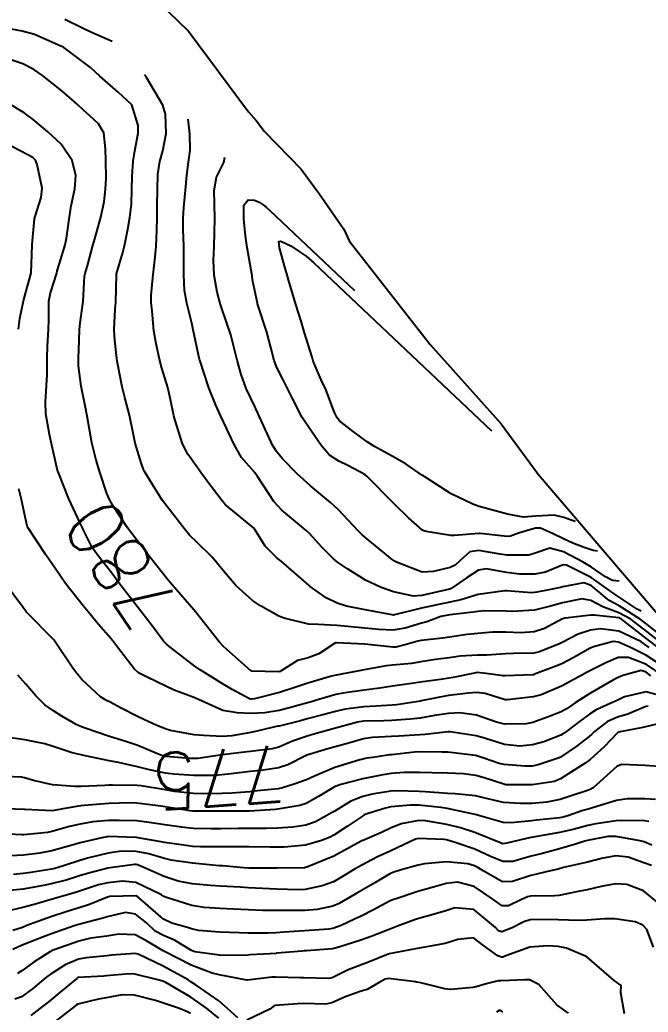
# Model space of a CAD drawing. Header units: metres. Extents: x 318500 to 325275, y 7408834 to 7428799.
# Drawn here: x 322718 to 322762.6, y 7422052.5 to 7422122.9 of the extents above; entities that cross this region are included whole.
import ezdxf
from ezdxf.enums import TextEntityAlignment as Align

# ---------------------------------------------------------------- set-up
doc = ezdxf.new("R2010")
doc.units = ezdxf.units.M
doc.header["$MEASUREMENT"] = 0
for name, color, linetype in [('Area', 45, 'Continuous'), ('Cotas', 45, 'Continuous'), ('Curvas de Nivel 1m', 11, 'Continuous'), ('Curvas de Nivel 5m', 15, 'Continuous'), ('Vias Primárias', 230, 'Continuous')]:
    doc.layers.add(name, color=color, linetype=linetype)
doc.styles.add('Style-STANDARD', font='STANDARD.shx')

msp = doc.modelspace()

# ---------------------------------------------------------------- linework, layer by layer
at = {"layer": 'Area'}
msp.add_lwpolyline([(322721.476, 7422130.37), (322729.976, 7422122.137), (322734.245, 7422116.401), (322734.791, 7422115.795), (322735.368, 7422115.023), (322737.966, 7422112.344), (322739.23, 7422110.633), (322741.003, 7422108.089), (322741.387, 7422107.258), (322747.13, 7422099.898), (322752.162, 7422094.281), (322754.788, 7422090.695), (322765.768, 7422077.835), (322767.853, 7422074.792), (322769.015, 7422073.234), (322771.123, 7422070.687), (322775.658, 7422065.912), (322777.774, 7422063.233), (322778.502, 7422062.334), (322787.271, 7422051.427)], dxfattribs=at)
at = {"layer": 'Curvas de Nivel 1m', "flags": 128}
for points, elevation in [([(322724.57, 7422121.39), (322723.051, 7422122.053), (322722.456, 7422122.351), (322721.213, 7422122.968)], 783), ([(322763.975, 7422078.388), (322762.497, 7422079.54), (322761.358, 7422080.422), (322760.514, 7422080.881), (322759.371, 7422081.304), (322758.523, 7422081.737), (322757.907, 7422081.853), (322756.521, 7422081.572), (322755.665, 7422081.352), (322754.515, 7422081.057), (322752.942, 7422080.962), (322752.514, 7422080.981), (322750.97, 7422081.018), (322750.514, 7422080.964), (322750.178, 7422080.909), (322748.511, 7422080.726), (322747.891, 7422080.599), (322746.879, 7422080.239), (322746.503, 7422080.128), (322745.342, 7422079.793), (322744.495, 7422079.647), (322743.475, 7422079.681), (322742.497, 7422079.786), (322741.288, 7422079.898), (322740.499, 7422079.981), (322739.173, 7422080.047), (322738.5, 7422080.056), (322736.76, 7422080.493), (322736.507, 7422080.577), (322736.385, 7422080.628), (322736.187, 7422080.755), (322735.1, 7422081.362), (322734.514, 7422081.739), (322733.339, 7422082.798), (322732.544, 7422083.763), (322731.67, 7422084.819), (322730.57, 7422085.875), (322730.084, 7422086.347), (322729.678, 7422086.844), (322728.6, 7422088.222), (322728.123, 7422088.867), (322727.238, 7422090.273), (322726.863, 7422090.887), (322726.788, 7422091.035), (322726.645, 7422091.437), (322726.208, 7422092.895), (322726.076, 7422093.489), (322725.808, 7422094.899), (322725.47, 7422096.141), (322725.269, 7422096.905), (322724.92, 7422098.726), (322724.894, 7422098.908), (322724.759, 7422100.202), (322724.705, 7422100.911), (322724.707, 7422100.975), (322724.792, 7422102.405), (322724.822, 7422102.888), (322724.823, 7422102.91), (322724.868, 7422104.861), (322724.879, 7422104.909), (322725.327, 7422106.42), (322725.448, 7422106.904), (322725.688, 7422108.081), (322725.827, 7422108.901), (322725.933, 7422109.856), (322725.968, 7422110.899), (322725.993, 7422111.82), (322726.054, 7422112.899), (322726.186, 7422113.653), (322726.404, 7422114.896), (322726.412, 7422115.449), (322725.974, 7422116.9), (322724.993, 7422117.797), (322723.698, 7422118.93), (322723.019, 7422119.55), (322721.143, 7422120.968), (322721.081, 7422121.01), (322721.041, 7422121.029), (322720.937, 7422121.075), (322719.049, 7422121.885), (322718.18, 7422122.132), (322717.053, 7422122.343)], 782), ([(322763.313, 7422078.397), (322762.489, 7422079.037), (322760.692, 7422080.428), (322760.511, 7422080.507), (322758.751, 7422080.696), (322758.512, 7422080.709), (322756.688, 7422080.487), (322756.544, 7422080.455), (322756.509, 7422080.441), (322755.241, 7422079.76), (322754.495, 7422079.514), (322753.558, 7422079.46), (322752.494, 7422079.499), (322751.555, 7422079.493), (322750.493, 7422079.41), (322749.736, 7422079.333), (322748.488, 7422079.153), (322748.006, 7422079.078), (322746.484, 7422078.9), (322746.248, 7422078.859), (322745.412, 7422078.636), (322744.685, 7422078.439), (322744.477, 7422078.424), (322742.498, 7422078.651), (322742.48, 7422078.656), (322741.994, 7422078.677), (322740.481, 7422078.752), (322740.434, 7422078.747), (322740.347, 7422078.702), (322739.233, 7422077.954), (322738.464, 7422077.682), (322737.711, 7422077.488), (322736.547, 7422076.749), (322736.484, 7422076.715), (322736.45, 7422076.707), (322736.394, 7422076.696), (322734.45, 7422076.744), (322734.424, 7422076.754), (322734.382, 7422076.781), (322732.475, 7422078.483), (322732.149, 7422078.813), (322730.838, 7422080.485), (322730.579, 7422080.829), (322730.501, 7422080.927), (322728.816, 7422082.856), (322728.535, 7422083.187), (322727.202, 7422084.88), (322726.929, 7422085.25), (322726.568, 7422085.695), (322725.653, 7422086.899), (322724.604, 7422088.494), (322724.377, 7422088.913), (322724.196, 7422089.336), (322723.66, 7422090.925), (322723.421, 7422091.702), (322723.115, 7422092.933), (322722.798, 7422094.829), (322722.779, 7422094.939), (322722.696, 7422095.309), (322722.373, 7422096.945), (322722.173, 7422098.387), (322722.169, 7422098.949), (322722.205, 7422099.491), (322722.26, 7422100.948), (322722.293, 7422101.432), (322722.5, 7422102.944), (322722.616, 7422104.741), (322722.653, 7422104.943), (322722.83, 7422105.585), (322723.195, 7422106.935), (322723.329, 7422107.405), (322723.767, 7422108.927), (322724.003, 7422110.035), (322724.101, 7422110.922), (322724.135, 7422111.699), (322724.113, 7422112.922), (322724.086, 7422113.78), (322723.98, 7422114.925), (322723.6, 7422115.564), (322722.972, 7422116.135), (322722.545, 7422116.516), (322722.096, 7422116.953), (322720.994, 7422117.905), (322719.637, 7422118.984), (322719.016, 7422119.415), (322718.221, 7422119.803), (322717.028, 7422120.224)], 781), ([(322763.99, 7422078.88), (322762.504, 7422080.038), (322762.021, 7422080.415), (322760.519, 7422081.378), (322759.827, 7422081.751), (322758.97, 7422082.456), (322758.535, 7422082.798), (322758.018, 7422082.987), (322756.533, 7422082.713), (322756.361, 7422082.663), (322755.532, 7422082.5), (322754.694, 7422082.342), (322754.528, 7422082.311), (322754.314, 7422082.3), (322752.529, 7422082.424), (322752.409, 7422082.422), (322750.526, 7422082.161), (322749.301, 7422081.804), (322748.52, 7422081.62), (322747.287, 7422081.378), (322746.516, 7422081.19), (322744.583, 7422080.721), (322744.511, 7422080.715), (322744.423, 7422080.739), (322742.514, 7422081.075), (322741.18, 7422081.353), (322740.519, 7422081.561), (322739.749, 7422081.939), (322738.615, 7422082.729), (322738.531, 7422082.8), (322737.993, 7422083.281), (322736.557, 7422084.525), (322736.274, 7422084.754), (322735.408, 7422085.607), (322734.675, 7422086.779), (322734.582, 7422086.9), (322733.901, 7422087.479), (322732.606, 7422088.543), (322732.364, 7422088.812), (322731.526, 7422089.922), (322730.85, 7422090.828), (322730.643, 7422091.127), (322729.944, 7422092.132), (322729.55, 7422092.847), (322729.036, 7422094.504), (322728.949, 7422094.856), (322728.707, 7422096.007), (322728.511, 7422096.863), (322728.096, 7422098.232), (322727.916, 7422098.872), (322727.679, 7422099.953), (322727.532, 7422100.879), (322727.396, 7422102.276), (322727.335, 7422102.882), (322727.328, 7422103.405), (322727.481, 7422104.88), (322727.615, 7422106.102), (322727.678, 7422106.878), (322727.732, 7422108.012), (322727.754, 7422108.877), (322727.77, 7422109.758), (322727.782, 7422110.877), (322727.818, 7422111.975), (322727.947, 7422112.875), (322728.167, 7422113.646), (322728.404, 7422114.868), (322728.358, 7422116.253), (322728.167, 7422116.872), (322727.009, 7422118.851), (322726.981, 7422118.89), (322726.87, 7422119.03)], 783), ([(322762.09, 7422080.98), (322761.799, 7422081.139), (322760.525, 7422081.986), (322760.244, 7422082.16), (322759.85, 7422082.447), (322758.544, 7422083.387), (322756.792, 7422084.251), (322756.557, 7422084.278), (322755.293, 7422083.759), (322754.547, 7422083.616), (322753.448, 7422083.625), (322752.548, 7422083.734), (322751.125, 7422083.988), (322750.55, 7422083.893), (322749.754, 7422083.366), (322748.604, 7422082.589), (322748.553, 7422082.567), (322748.53, 7422082.559), (322748.492, 7422082.553), (322746.525, 7422082.096), (322745.939, 7422082.043), (322744.527, 7422082.36), (322743.652, 7422082.659), (322742.538, 7422083.179), (322741.251, 7422083.988), (322740.556, 7422084.461), (322740.263, 7422084.704), (322739.407, 7422085.556), (322738.577, 7422086.464), (322738.302, 7422086.733), (322736.601, 7422088.148), (322736.044, 7422088.758), (322734.876, 7422090.537), (322734.721, 7422090.779), (322734.686, 7422090.825), (322734.641, 7422090.878), (322733.751, 7422091.894), (322733.221, 7422092.802), (322732.677, 7422093.963), (322732.274, 7422094.814), (322731.917, 7422095.603), (322731.428, 7422096.823), (322730.781, 7422098.789), (322730.769, 7422098.83), (322730.742, 7422098.95), (322730.334, 7422100.837), (322730.209, 7422101.408), (322729.863, 7422102.844), (322729.7, 7422103.737), (322729.642, 7422104.848), (322729.649, 7422106.037), (322729.64, 7422106.848), (322729.607, 7422108.111), (322729.614, 7422108.849), (322729.661, 7422109.622), (322729.761, 7422110.847), (322729.852, 7422111.91), (322729.981, 7422112.844), (322730.09, 7422113.695), (322730.072, 7422114.849), (322729.95, 7422115.88)], 784), ([(322717.924, 7422101.003), (322718.028, 7422101.754), (322718.279, 7422102.998), (322718.82, 7422104.99), (322718.892, 7422106.947), (322718.896, 7422106.99), (322719.056, 7422108.81), (322719.094, 7422108.988), (322719.535, 7422110.342), (322719.591, 7422110.983), (322719.246, 7422112.666), (322719.119, 7422112.988), (322718.933, 7422113.178), (322718.543, 7422113.389), (322716.948, 7422114.2)], 779), ([(322758.99, 7422085.24), (322758.68, 7422085.295), (322758.052, 7422085.509), (322757.241, 7422085.82), (322756.584, 7422086.115), (322755.803, 7422086.498), (322754.96, 7422086.873), (322754.594, 7422086.872), (322753.396, 7422086.528), (322752.818, 7422086.305), (322752.586, 7422086.282), (322750.659, 7422086.499), (322750.589, 7422086.505), (322748.814, 7422086.36), (322748.586, 7422086.348), (322746.971, 7422086.614), (322746.668, 7422086.696), (322746.591, 7422086.739), (322745.583, 7422087.619), (322744.609, 7422088.559), (322744.52, 7422088.651), (322742.639, 7422090.574), (322742.5, 7422090.672), (322741.283, 7422091.327), (322740.649, 7422091.64), (322739.994, 7422092.051), (322739.411, 7422092.719), (322738.676, 7422093.777), (322738.045, 7422094.736), (322737.334, 7422096.121), (322737.033, 7422096.747), (322736.726, 7422097.348), (322736.253, 7422098.275), (322736.063, 7422098.76), (322735.833, 7422099.685), (322735.535, 7422100.769), (322734.923, 7422102.653), (322734.881, 7422102.779), (322734.865, 7422102.843), (322734.804, 7422103.157), (322734.531, 7422104.498), (322734.488, 7422104.785), (322734.427, 7422105.185), (322734.146, 7422106.791), (322734.035, 7422107.62), (322733.9, 7422108.795), (322733.906, 7422109.779), (322734.214, 7422110.156), (322734.663, 7422110.131), (322734.985, 7422109.991), (322735.266, 7422109.809), (322735.5, 7422109.639), (322735.761, 7422109.416), (322741.76, 7422103.74)], 786), ([(322757.43, 7422087.36), (322757.328, 7422087.381), (322757.113, 7422087.451), (322756.602, 7422087.644), (322755.917, 7422087.81), (322754.602, 7422087.737), (322753.74, 7422087.667), (322752.603, 7422087.871), (322752.08, 7422088.023), (322750.609, 7422088.425), (322750.147, 7422088.575), (322748.621, 7422089.312), (322746.751, 7422090.506), (322746.639, 7422090.582), (322746.59, 7422090.621), (322745.429, 7422091.419), (322744.652, 7422091.86), (322743.183, 7422092.665), (322742.665, 7422093.002), (322741.568, 7422093.796), (322740.687, 7422094.498), (322740.517, 7422094.703), (322740.33, 7422095.071), (322739.711, 7422096.715), (322739.402, 7422097.395), (322738.832, 7422098.729), (322738.744, 7422098.996), (322738.216, 7422100.736), (322737.968, 7422101.552), (322737.602, 7422102.742), (322737.077, 7422104.488), (322737, 7422104.748), (322736.829, 7422105.326), (322736.434, 7422106.756), (322736.399, 7422107.215), (322736.537, 7422107.233), (322737.243, 7422106.893), (322737.834, 7422106.51), (322738.321, 7422106.159), (322738.87, 7422105.688), (322751.47, 7422093.77)], 787), ([(322764.013, 7422076.83), (322762.471, 7422077.834), (322761.343, 7422078.421), (322760.485, 7422078.782), (322760.095, 7422078.826), (322758.714, 7422078.456), (322758.544, 7422078.394), (322758.479, 7422078.364), (322757.274, 7422077.672), (322756.462, 7422077.265), (322755.917, 7422077.036), (322754.527, 7422076.509), (322754.45, 7422076.48), (322754.415, 7422076.476), (322752.449, 7422076.397), (322752.311, 7422076.404), (322751.092, 7422076.56), (322750.451, 7422076.629), (322750.397, 7422076.625), (322750.148, 7422076.573), (322748.748, 7422076.286), (322748.446, 7422076.233), (322748.023, 7422076.173), (322746.443, 7422075.946), (322745.645, 7422075.835), (322744.44, 7422075.658), (322743.563, 7422075.534), (322742.437, 7422075.39), (322740.925, 7422075.182), (322740.434, 7422075.078), (322739.22, 7422074.718), (322738.615, 7422074.539), (322738.426, 7422074.487), (322737.06, 7422074.104), (322736.418, 7422073.953), (322735.406, 7422073.775), (322734.414, 7422073.723), (322733.429, 7422073.781), (322732.417, 7422073.932), (322730.43, 7422074.83), (322728.963, 7422075.387), (322728.432, 7422075.657), (322726.999, 7422076.325), (322726.446, 7422076.611), (322726.138, 7422076.893), (322724.954, 7422078.424), (322724.587, 7422078.909), (322724.481, 7422079.039), (322723.608, 7422080.041), (322722.87, 7422080.934), (322722.506, 7422081.371), (322721.269, 7422082.959), (322720.545, 7422083.982), (322719.871, 7422084.977), (322718.579, 7422086.935), (322718.559, 7422086.969), (322718.552, 7422086.99), (322718.542, 7422087.03), (322718.119, 7422088.997), (322717.954, 7422089.666)], 779), ([(322763.651, 7422076.392), (322762.462, 7422077.209), (322761.184, 7422077.708), (322760.469, 7422077.697), (322759.576, 7422077.331), (322758.455, 7422076.762), (322758.26, 7422076.655), (322757.925, 7422076.468), (322756.442, 7422075.658), (322754.986, 7422075.055), (322754.434, 7422074.911), (322752.582, 7422074.688), (322752.432, 7422074.703), (322751.019, 7422075.145), (322750.436, 7422075.209), (322749.839, 7422075.173), (322748.434, 7422075.01), (322746.475, 7422074.619), (322746.439, 7422074.611), (322744.725, 7422074.346), (322744.425, 7422074.314), (322742.864, 7422074.225), (322742.423, 7422074.197), (322741.083, 7422074.027), (322740.418, 7422073.878), (322739.5, 7422073.627), (322738.409, 7422073.341), (322737.925, 7422073.217), (322736.401, 7422072.842), (322736.326, 7422072.826), (322736.005, 7422072.756), (322734.726, 7422072.444), (322734.394, 7422072.372), (322733.05, 7422072.141), (322732.389, 7422072.106), (322731.045, 7422072.169), (322730.391, 7422072.222), (322728.715, 7422072.535), (322728.396, 7422072.619), (322727.726, 7422072.87), (322726.821, 7422073.3), (322726.406, 7422073.501), (322725.198, 7422074.116), (322724.416, 7422074.528), (322724.162, 7422074.659), (322723.744, 7422074.92), (322722.438, 7422076.128), (322722.065, 7422076.566), (322721.785, 7422076.95), (322720.479, 7422078.886), (322720.411, 7422078.971), (322718.499, 7422080.925), (322718.469, 7422080.96), (322718.45, 7422080.991), (322718.232, 7422081.266), (322716.935, 7422083.014)], 778), ([(322762.774, 7422076.405), (322762.454, 7422076.661), (322762.1, 7422076.769), (322760.792, 7422076.427), (322760.448, 7422076.279), (322760.129, 7422076.117), (322758.437, 7422075.153), (322757.398, 7422074.475), (322756.831, 7422074.077), (322756.42, 7422073.841), (322755.451, 7422073.463), (322754.409, 7422073.087), (322753.935, 7422072.989), (322752.407, 7422072.975), (322751.836, 7422073.121), (322750.416, 7422073.608), (322749.231, 7422073.769), (322748.417, 7422073.741), (322747.431, 7422073.589), (322746.412, 7422073.411), (322745.71, 7422073.331), (322744.409, 7422073.24), (322743.847, 7422073.217), (322742.408, 7422073.181), (322741.963, 7422073.12), (322740.4, 7422072.7), (322738.863, 7422072.253), (322738.391, 7422072.116), (322737.368, 7422071.758), (322736.379, 7422071.348), (322735.915, 7422071.219), (322734.374, 7422071.025), (322734.153, 7422071.004), (322732.37, 7422070.81), (322730.653, 7422070.541), (322730.367, 7422070.527), (322730.081, 7422070.548), (322728.368, 7422070.679), (322728.214, 7422070.708), (322727.775, 7422070.869), (322726.378, 7422071.451), (322725.532, 7422071.749), (322724.388, 7422072.11), (322722.645, 7422072.687), (322722.398, 7422072.776), (322722.021, 7422072.946), (322720.996, 7422073.552), (322720.409, 7422073.916), (322719.79, 7422074.353), (322719.146, 7422074.983), (322718.432, 7422075.818), (322717.883, 7422076.44)], 777), ([(322763.125, 7422075.088), (322762.439, 7422075.262), (322760.917, 7422074.907), (322760.432, 7422074.675), (322759.888, 7422074.438), (322758.891, 7422073.985), (322758.418, 7422073.693), (322757.714, 7422073.167), (322756.81, 7422072.484), (322756.578, 7422072.306), (322756.396, 7422072.201), (322755.174, 7422071.717), (322754.385, 7422071.496), (322753.494, 7422071.413), (322752.385, 7422071.543), (322750.972, 7422071.981), (322750.394, 7422072.146), (322748.545, 7422072.441), (322748.398, 7422072.44), (322746.773, 7422072.236), (322746.394, 7422072.21), (322744.906, 7422072.128), (322744.392, 7422072.098), (322743.022, 7422072.032), (322742.389, 7422071.926), (322741.422, 7422071.647), (322740.38, 7422071.367), (322739.861, 7422071.224), (322738.371, 7422070.77), (322738.341, 7422070.759), (322738.284, 7422070.731), (322737.025, 7422070.081), (322736.361, 7422069.87), (322735.309, 7422069.715), (322734.358, 7422069.613), (322733.015, 7422069.458), (322732.356, 7422069.374), (322731.845, 7422069.325), (322730.355, 7422069.323), (322728.941, 7422069.437), (322728.356, 7422069.509), (322727.212, 7422069.731), (322726.361, 7422069.953), (322725.005, 7422070.262), (322724.362, 7422070.375), (322722.556, 7422070.748), (322722.368, 7422070.788), (322721.739, 7422070.949), (322720.376, 7422071.381), (322719.781, 7422071.574), (322718.383, 7422071.866), (322717.391, 7422071.999)], 776), ([(322763.705, 7422073.096), (322762.406, 7422072.796), (322762.1, 7422072.717), (322760.59, 7422072.428), (322760.437, 7422072.392), (322760.399, 7422072.364), (322759.473, 7422071.354), (322758.468, 7422070.459), (322758.369, 7422070.385), (322758.118, 7422070.214), (322756.356, 7422069.085), (322755.942, 7422068.907), (322754.352, 7422068.668), (322752.496, 7422068.682), (322752.352, 7422068.713), (322750.965, 7422069.17), (322750.358, 7422069.338), (322749.48, 7422069.458), (322748.359, 7422069.489), (322747.271, 7422069.518), (322746.359, 7422069.554), (322745.276, 7422069.553), (322744.358, 7422069.465), (322743.652, 7422069.362), (322742.354, 7422069.107), (322740.776, 7422068.694), (322740.46, 7422068.587), (322740.347, 7422068.532), (322739.211, 7422067.843), (322738.329, 7422067.35), (322737.867, 7422067.194), (322736.323, 7422066.941), (322736.151, 7422066.924), (322734.32, 7422066.792), (322733.32, 7422066.795), (322732.331, 7422066.799), (322730.358, 7422066.792), (322730.319, 7422066.794), (322730.067, 7422066.834), (322728.324, 7422067.119), (322728.021, 7422067.168), (322726.327, 7422067.373), (322725.823, 7422067.397), (322724.324, 7422067.338), (322722.592, 7422067.205), (322722.322, 7422067.175), (322721.061, 7422066.959), (322720.448, 7422066.838), (322720.318, 7422066.83), (322718.388, 7422066.921), (322718.319, 7422066.925), (322716.358, 7422066.981)], 774), ([(322763.914, 7422069.935), (322762.366, 7422070.039), (322760.692, 7422070.101), (322760.365, 7422069.97), (322758.683, 7422068.455), (322758.469, 7422068.337), (322758.347, 7422068.293), (322756.988, 7422067.833), (322756.337, 7422067.635), (322755.39, 7422067.444), (322754.333, 7422067.353), (322753.516, 7422067.338), (322752.333, 7422067.406), (322751.21, 7422067.684), (322750.34, 7422067.89), (322748.9, 7422068.026), (322748.342, 7422068.065), (322746.788, 7422068.169), (322746.344, 7422068.194), (322744.752, 7422068.236), (322744.343, 7422068.213), (322743.004, 7422068), (322742.338, 7422067.842), (322741.507, 7422067.507), (322740.321, 7422066.787), (322740.267, 7422066.755), (322740.183, 7422066.702), (322738.979, 7422066.051), (322738.306, 7422065.798), (322737.387, 7422065.656), (322736.303, 7422065.606), (322735.48, 7422065.584), (322734.302, 7422065.568), (322733.526, 7422065.567), (322732.301, 7422065.556), (322731.567, 7422065.551), (322730.301, 7422065.581), (322729.48, 7422065.665), (322728.305, 7422065.836), (322727.18, 7422066.004), (322726.308, 7422066.107), (322725.06, 7422066.151), (322724.308, 7422066.137), (322723.195, 7422066.038), (322722.304, 7422065.884), (322721.547, 7422065.705), (322720.296, 7422065.357), (322719.97, 7422065.298), (322718.292, 7422065.125), (322718.161, 7422065.123), (322716.293, 7422065.209)], 773), ([(322763.108, 7422067.629), (322762.339, 7422067.678), (322761.093, 7422067.668), (322760.337, 7422067.548), (322759.482, 7422067.294), (322758.327, 7422066.954), (322757.952, 7422066.839), (322756.883, 7422066.482), (322756.451, 7422066.355), (322756.318, 7422066.329), (322754.663, 7422066.159), (322754.314, 7422066.126), (322752.866, 7422065.977), (322752.312, 7422066.002), (322750.32, 7422066.57), (322748.326, 7422066.983), (322747.872, 7422067.051), (322746.329, 7422067.224), (322745.722, 7422067.237), (322744.327, 7422067.098), (322743.955, 7422067.025), (322742.793, 7422066.665), (322742.452, 7422066.535), (322742.317, 7422066.457), (322741.258, 7422065.734), (322740.296, 7422065.111), (322740.031, 7422064.967), (322739.416, 7422064.713), (322738.287, 7422064.394), (322736.771, 7422064.259), (322736.285, 7422064.254), (322735.778, 7422064.251), (322734.285, 7422064.261), (322733.767, 7422064.269), (322732.285, 7422064.271), (322730.842, 7422064.267), (322730.285, 7422064.303), (322729.812, 7422064.364), (322728.287, 7422064.586), (322728.051, 7422064.627), (322726.534, 7422064.886), (322726.291, 7422064.925), (322726.252, 7422064.929), (322724.291, 7422065), (322724.211, 7422064.991), (322723.834, 7422064.917), (322722.286, 7422064.557), (322721.732, 7422064.396), (322720.28, 7422063.983), (322719.434, 7422063.823), (322718.277, 7422063.683), (322716.871, 7422063.613)], 772), ([(322762.643, 7422066.077), (322762.316, 7422066.122), (322760.602, 7422066.141), (322760.315, 7422066.124), (322758.863, 7422065.9), (322758.31, 7422065.779), (322757.269, 7422065.512), (322756.302, 7422065.293), (322755.626, 7422065.171), (322754.296, 7422064.928), (322753.949, 7422064.861), (322752.554, 7422064.536), (322752.289, 7422064.487), (322752.244, 7422064.495), (322752.148, 7422064.542), (322750.301, 7422065.284), (322749.27, 7422065.616), (322748.309, 7422065.859), (322746.799, 7422066.127), (322746.313, 7422066.136), (322745.055, 7422065.893), (322744.304, 7422065.585), (322743.671, 7422065.284), (322742.29, 7422064.702), (322742.269, 7422064.692), (322742.239, 7422064.671), (322740.279, 7422063.606), (322738.368, 7422062.825), (322738.271, 7422062.797), (322738.212, 7422062.789), (322736.27, 7422062.75), (322734.299, 7422062.75), (322734.27, 7422062.753), (322733.904, 7422062.785), (322732.389, 7422062.926), (322732.271, 7422062.93), (322732.149, 7422062.933), (322730.273, 7422063.11), (322728.747, 7422063.326), (322728.276, 7422063.443), (322727.175, 7422063.773), (322726.28, 7422063.935), (322725.218, 7422063.964), (322724.279, 7422063.834), (322722.814, 7422063.47), (322722.274, 7422063.314), (322721.189, 7422062.956), (322720.498, 7422062.735), (322720.266, 7422062.68), (322718.792, 7422062.454), (322718.261, 7422062.376), (322717.577, 7422062.317)], 771), ([(322762.816, 7422062.943), (322762.277, 7422063.149), (322761.171, 7422063.531), (322760.282, 7422063.64), (322759.286, 7422063.451), (322758.277, 7422063.176), (322756.589, 7422062.801), (322756.272, 7422062.718), (322756.094, 7422062.67), (322755.344, 7422062.499), (322754.48, 7422062.295), (322754.266, 7422062.239), (322752.971, 7422061.818), (322752.259, 7422061.799), (322750.891, 7422062.561), (322750.515, 7422062.809), (322750.274, 7422062.922), (322749.785, 7422063.065), (322748.276, 7422063.209), (322746.73, 7422063.068), (322746.274, 7422062.98), (322745.057, 7422062.638), (322744.469, 7422062.445), (322744.266, 7422062.353), (322743.197, 7422061.719), (322742.248, 7422061.185), (322741.925, 7422060.994), (322741.409, 7422060.682), (322740.673, 7422060.254), (322740.231, 7422060.072), (322739.111, 7422059.833), (322738.226, 7422059.766), (322737.208, 7422059.758), (322736.225, 7422059.749), (322735.226, 7422059.764), (322734.225, 7422059.799), (322733.173, 7422059.848), (322732.226, 7422059.901), (322731.083, 7422059.965), (322730.229, 7422060.106), (322728.417, 7422060.678), (322728.239, 7422060.761), (322728.073, 7422060.863), (322726.253, 7422061.731), (322725.308, 7422061.846), (322724.252, 7422061.73), (322723.59, 7422061.58), (322722.243, 7422061.127), (322722.103, 7422061.081), (322721.638, 7422060.949), (322720.577, 7422060.623), (322720.233, 7422060.525), (322719.031, 7422060.179), (322718.225, 7422059.958), (322717.434, 7422059.79)], 769), ([(322763.188, 7422060.396), (322762.251, 7422061.161), (322761.08, 7422061.599), (322760.258, 7422061.639), (322759.246, 7422061.455), (322758.252, 7422061.229), (322757.614, 7422061.105), (322756.245, 7422060.829), (322755.939, 7422060.799), (322754.244, 7422060.779), (322754.022, 7422060.735), (322753.548, 7422060.52), (322752.672, 7422060.094), (322752.233, 7422060.078), (322751.557, 7422060.55), (322750.253, 7422061.459), (322749.071, 7422061.768), (322748.256, 7422061.662), (322747.425, 7422061.43), (322746.247, 7422061.097), (322745.887, 7422060.983), (322744.85, 7422060.641), (322744.398, 7422060.487), (322744.236, 7422060.411), (322743.095, 7422059.793), (322742.22, 7422059.361), (322741.759, 7422059.134), (322740.809, 7422058.691), (322740.208, 7422058.474), (322739.925, 7422058.423), (322738.206, 7422058.308), (322736.739, 7422058.21), (322736.204, 7422058.174), (322735.598, 7422058.153), (322734.204, 7422058.15), (322733.576, 7422058.161), (322732.204, 7422058.226), (322730.689, 7422058.342), (322730.206, 7422058.453), (322729.919, 7422058.546), (322728.802, 7422058.851), (322728.214, 7422059.13), (322726.396, 7422060.729), (322726.238, 7422060.787), (322724.402, 7422060.744), (322724.237, 7422060.7), (322722.969, 7422060.189), (322722.225, 7422059.946), (322721.458, 7422059.714), (322720.215, 7422059.307), (322719.962, 7422059.224), (322719.303, 7422058.979), (322718.513, 7422058.681), (322718.206, 7422058.562), (322717.533, 7422058.33)], 768), ([(322762.964, 7422057.165), (322762.483, 7422058.406), (322762.215, 7422058.726), (322761.671, 7422058.962), (322760.221, 7422059.172), (322759.504, 7422059.158), (322758.219, 7422059.063), (322757.642, 7422059.045), (322756.219, 7422059.091), (322755.592, 7422059.124), (322754.219, 7422059.091), (322753.774, 7422058.96), (322752.945, 7422058.529), (322752.207, 7422058.242), (322751.975, 7422058.31), (322751.764, 7422058.547), (322750.229, 7422059.826), (322748.874, 7422059.94), (322748.227, 7422059.744), (322747.343, 7422059.484), (322746.218, 7422059.157), (322745.821, 7422059.021), (322744.817, 7422058.641), (322744.208, 7422058.41), (322742.948, 7422057.917), (322742.2, 7422057.645), (322740.646, 7422057.145), (322740.193, 7422057.045), (322738.362, 7422056.898), (322738.192, 7422056.888), (322738.045, 7422056.878), (322736.552, 7422056.746), (322736.22, 7422056.719), (322736.189, 7422056.712), (322734.361, 7422056.603), (322734.187, 7422056.594), (322732.43, 7422056.562), (322732.187, 7422056.58), (322730.421, 7422056.828), (322730.191, 7422056.921), (322728.998, 7422057.648), (322728.201, 7422057.973), (322727.624, 7422058.288), (322727.009, 7422058.878), (322726.219, 7422059.487), (322725.513, 7422059.605), (322724.216, 7422059.31), (322723.906, 7422059.223), (322722.828, 7422058.931), (322722.208, 7422058.766), (322721.95, 7422058.686), (322720.201, 7422058.08), (322719.395, 7422057.781), (322718.193, 7422057.294), (322717.532, 7422057)], 767), ([(322760.916, 7422052.422), (322760.653, 7422053.924), (322760.675, 7422054.425), (322760.166, 7422054.797), (322758.246, 7422056.459), (322758.214, 7422056.483), (322758.19, 7422056.496), (322756.8, 7422057.085), (322756.197, 7422057.204), (322755.435, 7422057.26), (322754.196, 7422057.159), (322752.495, 7422056.535), (322752.287, 7422056.44), (322752.188, 7422056.438), (322751.931, 7422056.544), (322750.912, 7422057.274), (322750.202, 7422057.819), (322749.079, 7422057.703), (322748.198, 7422057.412), (322746.745, 7422057.161), (322746.194, 7422057.056), (322744.216, 7422056.676), (322744.19, 7422056.666), (322744.151, 7422056.65), (322742.745, 7422056.1), (322742.178, 7422055.884), (322741.317, 7422055.539), (322740.164, 7422054.986), (322739.933, 7422054.934), (322738.164, 7422054.97), (322737.923, 7422054.973), (322736.164, 7422055.024), (322735.902, 7422055.016), (322734.161, 7422054.815), (322734.119, 7422054.822), (322732.166, 7422055.197), (322731.663, 7422055.32), (322730.176, 7422055.88), (322728.272, 7422056.859), (322728.221, 7422056.89), (322728.19, 7422056.902), (322726.944, 7422057.625), (322726.201, 7422058.029), (322725.032, 7422058.071), (322724.2, 7422057.947), (322723.062, 7422057.79), (322722.196, 7422057.572), (322720.45, 7422056.966), (322720.269, 7422056.889), (322720.188, 7422056.845), (322719.032, 7422056.126), (322718.167, 7422055.483), (322717.86, 7422055.299)], 766), ([(322732.123, 7422052.11), (322731.247, 7422052.819), (322730.142, 7422053.608), (322728.369, 7422054.645), (322728.158, 7422054.737), (322727.713, 7422054.867), (322726.165, 7422055.241), (322725.796, 7422055.263), (322724.163, 7422055.121), (322723.97, 7422055.106), (322722.161, 7422055), (322722.116, 7422054.985), (322722.051, 7422054.942), (322721.019, 7422054.085), (322720.136, 7422053.36), (322719.922, 7422053.184), (322719.657, 7422052.975), (322718.806, 7422052.3)], 764), ([(322730.126, 7422052.441), (322729.875, 7422052.581), (322729.209, 7422052.844), (322728.135, 7422053.203), (322727.637, 7422053.368), (322726.143, 7422053.754), (322725.274, 7422053.768), (322724.14, 7422053.562), (322723.595, 7422053.461), (322722.133, 7422053.115), (322722.02, 7422053.053), (322721.885, 7422052.944), (322720.116, 7422051.571)], 763), ([(322752.281, 7422052.538), (322752.132, 7422052.664), (322752.013, 7422052.661), (322751.818, 7422052.545)], 764)]:
    msp.add_lwpolyline(points, dxfattribs=dict(at, elevation=elevation))
at = {"layer": 'Curvas de Nivel 5m', "flags": 128}
for points, elevation in [([(322762.648, 7422078.407), (322762.482, 7422078.538), (322762.068, 7422078.833), (322760.497, 7422079.578), (322759.207, 7422079.742), (322758.498, 7422079.635), (322757.615, 7422079.351), (322756.484, 7422078.778), (322756.297, 7422078.678), (322755.87, 7422078.496), (322754.881, 7422078.099), (322754.472, 7422078.008), (322753.025, 7422077.978), (322752.471, 7422077.955), (322751.152, 7422077.878), (322750.469, 7422077.869), (322749.262, 7422077.788), (322748.466, 7422077.681), (322747.507, 7422077.561), (322746.462, 7422077.403), (322745.81, 7422077.28), (322744.457, 7422077.147), (322744.006, 7422077.106), (322742.452, 7422076.82), (322742.33, 7422076.794), (322741.72, 7422076.681), (322740.448, 7422076.456), (322740.119, 7422076.377), (322738.442, 7422075.881), (322737.584, 7422075.593), (322736.435, 7422075.217), (322734.671, 7422074.776), (322734.469, 7422074.74), (322734.429, 7422074.741), (322734.302, 7422074.782), (322733.075, 7422075.44), (322732.44, 7422075.812), (322730.803, 7422076.826), (322730.454, 7422077.071), (322729.501, 7422077.808), (322728.476, 7422078.607), (322728.209, 7422078.864), (322727.469, 7422079.855), (322726.681, 7422080.887), (322726.503, 7422081.11), (322725.119, 7422082.904), (322724.542, 7422083.69), (322723.57, 7422084.925), (322723.15, 7422085.515), (322722.577, 7422086.651), (322722.485, 7422086.848), (322722.442, 7422086.942), (322722.3, 7422087.229), (322721.496, 7422088.957), (322720.74, 7422090.867), (322720.697, 7422090.969), (322720.686, 7422091.015), (322720.642, 7422091.177), (322720.232, 7422092.974), (322720.115, 7422093.529), (322719.87, 7422094.978), (322719.84, 7422095.842), (322719.907, 7422096.978), (322719.951, 7422097.754), (322719.963, 7422098.978), (322719.969, 7422099.76), (322720.06, 7422100.977), (322720.079, 7422101.679), (322720.083, 7422102.977), (322720.201, 7422103.581), (322720.635, 7422104.972), (322720.674, 7422105.12), (322720.83, 7422105.65), (322721.225, 7422106.964), (322721.338, 7422107.443), (322721.53, 7422108.96), (322721.664, 7422109.734), (322721.908, 7422110.955), (322721.984, 7422111.884), (322721.742, 7422112.958), (322720.947, 7422114.109), (322720.008, 7422114.98), (322718.969, 7422115.862), (322718.318, 7422116.345), (322717.202, 7422117.017)], 780), ([(322760.54, 7422083.11), (322760.061, 7422083.163), (322759.559, 7422083.436), (322758.555, 7422084.113), (322757.972, 7422084.469), (322756.571, 7422085.197), (322755.608, 7422085.466), (322754.569, 7422085.111), (322754.126, 7422084.957), (322752.566, 7422084.959), (322752.086, 7422085.029), (322750.571, 7422085.295), (322749.947, 7422085.199), (322749.245, 7422084.583), (322748.896, 7422084.245), (322748.552, 7422084.078), (322747.363, 7422083.793), (322746.547, 7422083.763), (322744.737, 7422084.468), (322744.559, 7422084.562), (322744.42, 7422084.651), (322742.582, 7422086.162), (322742.309, 7422086.397), (322742.017, 7422086.679), (322741.323, 7422087.421), (322740.602, 7422088.198), (322740.052, 7422088.708), (322738.627, 7422089.888), (322737.679, 7422090.74), (322736.65, 7422091.796), (322736.214, 7422092.315), (322735.935, 7422092.761), (322735.294, 7422094.157), (322735.024, 7422094.775), (322734.7, 7422095.452), (322734.075, 7422096.79), (322733.716, 7422097.782), (322733.441, 7422098.799), (322732.978, 7422100.596), (322732.917, 7422100.808), (322732.776, 7422101.212), (322732.235, 7422102.816), (322732.011, 7422103.615), (322731.803, 7422104.82), (322731.759, 7422105.898), (322731.793, 7422106.821), (322731.83, 7422107.856), (322731.839, 7422108.82), (322731.819, 7422109.892), (322731.798, 7422110.821), (322731.97, 7422111.763), (322732.491, 7422112.814), (322732.56, 7422113.19)], 785), ([(322762.586, 7422074.249), (322762.427, 7422074.215), (322761.15, 7422073.692), (322760.416, 7422073.468), (322759.693, 7422073.158), (322758.779, 7422072.454), (322758.585, 7422072.269), (322758.395, 7422072.097), (322757.47, 7422071.387), (322756.372, 7422070.642), (322756.271, 7422070.592), (322755.996, 7422070.494), (322754.789, 7422070.082), (322754.365, 7422070.002), (322753.848, 7422070.001), (322752.366, 7422070.104), (322752.006, 7422070.185), (322750.921, 7422070.562), (322750.373, 7422070.741), (322750.159, 7422070.786), (322748.376, 7422070.976), (322747.979, 7422070.993), (322746.376, 7422071.014), (322746.004, 7422070.997), (322744.372, 7422070.81), (322744.232, 7422070.792), (322743.353, 7422070.66), (322742.507, 7422070.53), (322742.368, 7422070.502), (322742.14, 7422070.445), (322740.362, 7422069.895), (322738.93, 7422069.295), (322738.353, 7422069.032), (322738.14, 7422068.945), (322737.545, 7422068.738), (322736.64, 7422068.453), (322736.345, 7422068.391), (322734.877, 7422068.237), (322734.341, 7422068.184), (322733.059, 7422068.079), (322732.339, 7422068.049), (322731.125, 7422068.036), (322730.338, 7422068.06), (322728.985, 7422068.206), (322728.342, 7422068.307), (322726.634, 7422068.597), (322726.346, 7422068.624), (322724.601, 7422068.644), (322724.337, 7422068.637), (322724.045, 7422068.623), (322722.336, 7422068.56), (322721.939, 7422068.549), (322720.337, 7422068.673), (322718.996, 7422068.983), (322718.343, 7422069.172), (322718.126, 7422069.211), (322716.344, 7422069.289)], 775), ([(322762.843, 7422064.402), (322762.293, 7422064.626), (322762.009, 7422064.698), (322760.299, 7422065.016), (322759.734, 7422065.003), (322758.294, 7422064.71), (322758.092, 7422064.664), (322757.426, 7422064.473), (322756.286, 7422064.125), (322755.005, 7422063.781), (322754.281, 7422063.599), (322752.99, 7422063.243), (322752.277, 7422063.235), (322751.346, 7422063.62), (322750.285, 7422064.099), (322748.906, 7422064.584), (322748.293, 7422064.769), (322748.083, 7422064.803), (322746.294, 7422064.862), (322746.092, 7422064.824), (322745.684, 7422064.629), (322744.283, 7422063.959), (322743.384, 7422063.554), (322742.273, 7422062.978), (322741.761, 7422062.678), (322740.837, 7422062.116), (322740.257, 7422061.801), (322739.459, 7422061.505), (322738.248, 7422061.25), (322737.761, 7422061.222), (322736.248, 7422061.271), (322735.717, 7422061.289), (322734.249, 7422061.363), (322733.639, 7422061.4), (322732.25, 7422061.488), (322731.536, 7422061.532), (322730.252, 7422061.651), (322729.256, 7422061.844), (322728.26, 7422062.179), (322726.644, 7422062.884), (322726.371, 7422062.988), (322726.271, 7422063.011), (322726.154, 7422063.008), (322725.289, 7422062.9), (322724.396, 7422062.781), (322724.268, 7422062.759), (322722.814, 7422062.379), (322722.259, 7422062.214), (322721.296, 7422061.913), (322720.25, 7422061.645), (322719.695, 7422061.529), (322718.244, 7422061.281), (322716.305, 7422061.083)], 770), ([(322733.485, 7422052.151), (322732.754, 7422052.801), (322732.138, 7422053.357), (322730.514, 7422054.467), (322730.158, 7422054.701), (322729.953, 7422054.833), (322728.174, 7422055.797), (322726.409, 7422056.664), (322726.187, 7422056.712), (322724.511, 7422056.581), (322724.185, 7422056.549), (322722.715, 7422056.399), (322722.18, 7422056.294), (322721.236, 7422055.893), (322720.164, 7422055.21), (322720.023, 7422055.111), (322719.849, 7422054.973), (322718.922, 7422054.209), (322718.14, 7422053.636), (322717.669, 7422053.465)], 765), ([(322756.932, 7422052.478), (322756.138, 7422053.038), (322754.832, 7422054.503), (322754.165, 7422054.834), (322753.838, 7422054.841), (322752.163, 7422054.758), (322751.95, 7422054.756), (322751.103, 7422054.556), (322750.379, 7422054.344), (322750.156, 7422054.294), (322748.58, 7422054.159), (322748.154, 7422054.198), (322746.463, 7422054.615), (322746.161, 7422054.681), (322746.091, 7422054.691), (322744.164, 7422054.926), (322743.926, 7422054.89), (322743.505, 7422054.657), (322742.657, 7422054.16), (322742.15, 7422054.013), (322741.171, 7422053.659), (322740.137, 7422053.197), (322739.721, 7422053.121), (322738.136, 7422053.154), (322737.724, 7422053.146), (322736.134, 7422053.017), (322735.953, 7422052.932), (322735.746, 7422052.756), (322734.122, 7422051.987)], 765)]:
    msp.add_lwpolyline(points, dxfattribs=dict(at, elevation=elevation))
at = {"layer": 'Vias Primárias'}
for points in [[(323715.644, 7420145.548, 0), (323709.04, 7420132.939)], [(323831.088, 7420001.787, 0), (323833.844, 7420008.443, 0.220888)]]:
    msp.add_lwpolyline(points, format="xyb", dxfattribs=at)

# ---------------------------------------------------------------- texts
at = {"layer": 'Cotas', "style": 'Style-STANDARD'}
for s, rotation, p in [('780', 124.03063, (322725.178, 7422084.283, 780)), ('775', 184.0046, (322732.127, 7422069.184, 775))]:
    msp.add_text(s, height=4, rotation=rotation, dxfattribs=at).set_placement(p, align=Align.MIDDLE_CENTER)

doc.saveas('drawing.dxf')
